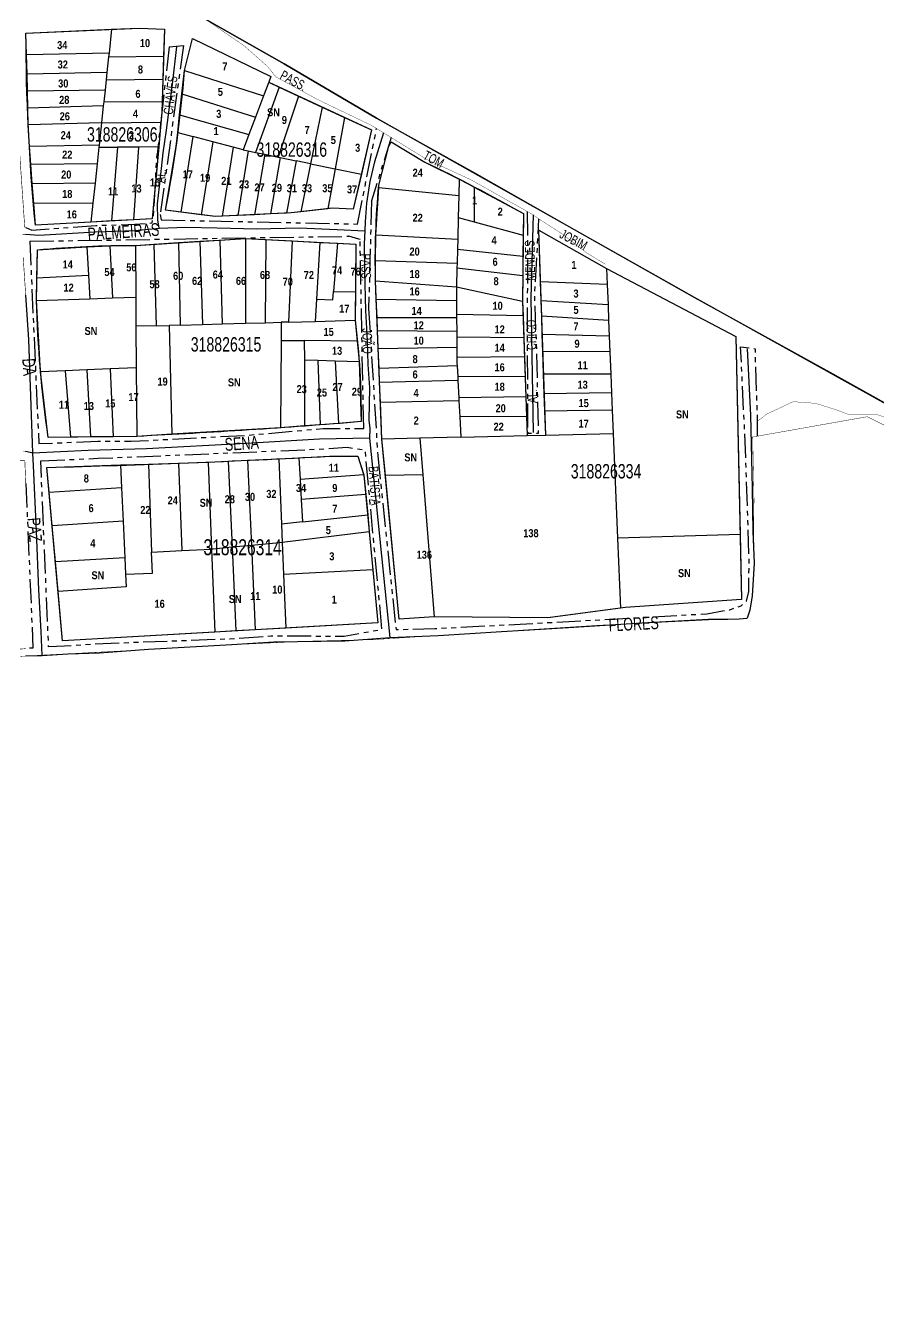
# Model space of a CAD drawing. Extents: x 203591 to 208218, y 4854879 to 4857795.
# Drawn here: x 205796.3 to 206062.6, y 4854879 to 4855277.3 of the extents above; entities that cross this region are included whole.
import ezdxf
from ezdxf.enums import TextEntityAlignment as Align

# ---------------------------------------------------------------- set-up
doc = ezdxf.new("R2010")
doc.units = 0
doc.header["$LTSCALE"] = 1.5
doc.header["$MEASUREMENT"] = 0
for name, pattern in [('PHANTOMX2', [5, 2.5, -0.5, 0.5, -0.5, 0.5, -0.5]), ('TRACO_15', [3, 2, -1]), ('TRACO_25', [8, 3, -1, 1, -1, 1, -1])]:
    doc.linetypes.add(name, pattern=pattern)
for name, color, linetype in [('CD-MALHA-LOTES', 40, 'CONTINUOUS'), ('CD_TXT_QUADRA', 7, 'CONTINUOUS'), ('LM-LIM-SETOR-FISCAL', 7, 'CONTINUOUS'), ('RU-QUADRAS', 210, 'CONTINUOUS'), ('SV-CAMINHO-TRILHA', 20, 'CONTINUOUS'), ('SV-EIXO-RUA-N-PAV', 6, 'CONTINUOUS'), ('SV-RUA-NAO-PAV-S-GUIA-C-GUIA', 7, 'PHANTOMX2'), ('SV-TXT-RUA-N-PAV-S-GUIA-C-GUIA', 7, 'CONTINUOUS'), ('Th_NmrPorta', 7, 'CONTINUOUS')]:
    doc.layers.add(name, color=color, linetype=linetype)
doc.styles.add('ARIAL', font='ARIAL.TTF')
doc.styles.get("Standard").update_dxf_attribs({"font": 'swisscbo.ttf'})
doc.linetypes.add('Limite', pattern='A,20,-3,[130,ltypeshp.shx,S=6.35,R=0,X=0,Y=0],-3,20', length=46)

msp = doc.modelspace()

# ---------------------------------------------------------------- linework, layer by layer
at = {"layer": 'CD-MALHA-LOTES', "linetype": 'Continuous'}
for p, q in [((205796.43, 4855274.93), (205823.17, 4855276.12)), ((205796.61, 4855268.11), (205796.43, 4855274.93)), ((205823.17, 4855276.12), (205822.37, 4855268.66)), ((205822.37, 4855268.66), (205796.61, 4855268.11)), ((205796.76, 4855262.11), (205796.61, 4855268.11)), ((205822.24, 4855267.5), (205821.71, 4855262.59)), ((205822.37, 4855268.66), (205822.24, 4855267.5)), ((205822.24, 4855267.5), (205839.37, 4855267.67)), ((205839.37, 4855267.67), (205839.15, 4855260.57)), ((205821.71, 4855262.59), (205796.76, 4855262.11)), ((205796.89, 4855256.79), (205796.76, 4855262.11)), ((205821.71, 4855262.59), (205821.47, 4855260.37)), ((205845.12, 4855255.99), (205845.91, 4855263.24)), ((205845.91, 4855263.24), (205870.58, 4855255.29)), ((205821.47, 4855260.37), (205821.12, 4855257.13)), ((205821.47, 4855260.37), (205839.15, 4855260.57)), ((205839.15, 4855260.57), (205838.94, 4855253.56)), ((205875.48, 4855258.05), (205868.12, 4855237.66)), ((205872.2, 4855259.57), (205870.58, 4855255.29)), ((205872.2, 4855259.57), (205875.48, 4855258.05)), ((205875.48, 4855258.05), (205881.47, 4855255.27)), ((205821.12, 4855257.13), (205796.89, 4855256.79)), ((205797.03, 4855251.48), (205796.89, 4855256.79)), ((205820.72, 4855253.4), (205820.58, 4855252.17)), ((205821.12, 4855257.13), (205820.72, 4855253.4)), ((205820.72, 4855253.4), (205838.94, 4855253.56)), ((205844.41, 4855249.43), (205845.12, 4855255.99)), ((205845.12, 4855255.99), (205868.06, 4855248.61)), ((205870.58, 4855255.29), (205868.06, 4855248.61)), ((205881.47, 4855255.27), (205875.15, 4855236.21)), ((205881.47, 4855255.27), (205888.89, 4855251.83)), ((205820.58, 4855252.17), (205797.03, 4855251.48)), ((205797.16, 4855246.25), (205797.03, 4855251.48)), ((205820.58, 4855252.17), (205820.02, 4855246.93)), ((205843.81, 4855243.84), (205844.41, 4855249.43)), ((205844.41, 4855249.43), (205866.02, 4855243.22)), ((205888.89, 4855251.83), (205885.29, 4855234.13)), ((205888.89, 4855251.83), (205895.87, 4855248.58)), ((205820.02, 4855246.93), (205797.16, 4855246.25)), ((205820.02, 4855246.93), (205819.26, 4855239.95)), ((205820.02, 4855246.93), (205838.56, 4855247.09)), ((205838.56, 4855247.09), (205837.87, 4855239.37)), ((205868.06, 4855248.61), (205866.02, 4855243.22)), ((205895.87, 4855248.58), (205892.96, 4855232.55)), ((205843.81, 4855243.84), (205848.55, 4855242.59)), ((205848.55, 4855242.59), (205844.76, 4855219)), ((205854.73, 4855240.96), (205848.55, 4855242.59)), ((205866.02, 4855243.22), (205864.22, 4855238.46)), ((205819.26, 4855239.95), (205797.57, 4855239.54)), ((205797.98, 4855233.88), (205797.57, 4855239.54)), ((205819.19, 4855239.25), (205818.63, 4855234.09)), ((205819.26, 4855239.95), (205819.19, 4855239.25)), ((205819.19, 4855239.25), (205824.97, 4855239.29)), ((205824.97, 4855239.29), (205823.17, 4855216.23)), ((205831.55, 4855239.33), (205824.97, 4855239.29)), ((205831.55, 4855239.33), (205830.04, 4855216.61)), ((205837.87, 4855239.37), (205831.55, 4855239.33)), ((205854.73, 4855240.96), (205851.16, 4855218.19)), ((205861.09, 4855239.28), (205854.73, 4855240.96)), ((205861.09, 4855239.28), (205857.69, 4855217.73)), ((205864.22, 4855238.46), (205861.09, 4855239.28)), ((205865.81, 4855238.13), (205862.53, 4855217.95)), ((205864.22, 4855238.46), (205865.81, 4855238.13)), ((205865.81, 4855238.13), (205868.12, 4855237.66)), ((205868.12, 4855237.66), (205871, 4855237.06)), ((205818.63, 4855234.09), (205797.98, 4855233.88)), ((205798.41, 4855227.87), (205797.98, 4855233.88)), ((205818.63, 4855234.09), (205817.98, 4855228.04)), ((205871, 4855237.06), (205867.74, 4855218.19)), ((205871, 4855237.06), (205875.15, 4855236.21)), ((205875.83, 4855236.07), (205872.8, 4855218.42)), ((205875.15, 4855236.21), (205875.83, 4855236.07)), ((205875.83, 4855236.07), (205880.77, 4855235.06)), ((205880.77, 4855235.06), (205877.76, 4855218.65)), ((205885.29, 4855234.13), (205880.77, 4855235.06)), ((205885.29, 4855234.13), (205882.22, 4855219.07)), ((205885.29, 4855234.13), (205892.96, 4855232.55)), ((205892.96, 4855232.55), (205890.69, 4855220.05)), ((205892.96, 4855232.55), (205901.14, 4855230.87)), ((205817.98, 4855228.04), (205798.41, 4855227.87)), ((205798.87, 4855221.66), (205798.41, 4855227.87)), ((205817.98, 4855228.04), (205817.3, 4855221.83)), ((205905.63, 4855211.91), (205906.55, 4855226.67)), ((205906.55, 4855226.67), (205931.58, 4855224.17)), ((205931.72, 4855229.25), (205931.58, 4855224.17)), ((205936.39, 4855226.84), (205936.37, 4855215.95)), ((205817.3, 4855221.83), (205798.87, 4855221.66)), ((205817.3, 4855221.83), (205816.66, 4855215.88)), ((205931.58, 4855224.17), (205931.4, 4855217.29)), ((205851.16, 4855218.19), (205844.76, 4855219)), ((205862.53, 4855217.95), (205857.69, 4855217.73)), ((205867.74, 4855218.19), (205862.53, 4855217.95)), ((205872.8, 4855218.42), (205867.74, 4855218.19)), ((205877.76, 4855218.65), (205872.8, 4855218.42)), ((205890.69, 4855220.05), (205882.22, 4855219.07)), ((205823.17, 4855216.23), (205816.66, 4855215.88)), ((205830.04, 4855216.61), (205823.17, 4855216.23)), ((205931.4, 4855217.29), (205931.22, 4855210.55)), ((205931.4, 4855217.29), (205936.37, 4855215.95)), ((205936.37, 4855215.95), (205951.65, 4855211.84)), ((205844.02, 4855209.46), (205850.68, 4855209.87)), ((205850.68, 4855209.87), (205856.94, 4855210.26)), ((205850.68, 4855209.87), (205851.53, 4855183.9)), ((205856.94, 4855210.26), (205864.93, 4855210.76)), ((205856.94, 4855210.26), (205857.67, 4855184.07)), ((205864.93, 4855210.76), (205871.28, 4855210.43)), ((205864.93, 4855210.76), (205864.96, 4855184.27)), ((205871.28, 4855210.43), (205871.15, 4855184.44)), ((205871.28, 4855210.43), (205879.52, 4855209.99)), ((205879.52, 4855209.99), (205878.34, 4855184.63)), ((205879.52, 4855209.99), (205888.2, 4855209.53)), ((205905.59, 4855203.88), (205905.63, 4855211.91)), ((205905.63, 4855211.91), (205931.22, 4855210.55)), ((205931.22, 4855210.55), (205931.13, 4855207.42)), ((205951.65, 4855211.84), (205951.59, 4855205.23)), ((205815.45, 4855208.11), (205822.65, 4855208.51)), ((205815.45, 4855208.11), (205815.97, 4855199.27)), ((205822.65, 4855208.51), (205830.59, 4855208.61)), ((205822.65, 4855208.51), (205823.46, 4855192.2)), ((205830.59, 4855208.61), (205836.38, 4855208.98)), ((205830.59, 4855208.61), (205830.71, 4855192.44)), ((205836.38, 4855208.98), (205844.02, 4855209.46)), ((205836.38, 4855208.98), (205837.06, 4855183.51)), ((205844.02, 4855209.46), (205844.53, 4855183.71)), ((205888.2, 4855209.53), (205887.15, 4855191.75)), ((205888.2, 4855209.53), (205893.65, 4855209.25)), ((205893.65, 4855209.25), (205892.4, 4855194.19)), ((205931.13, 4855207.42), (205931.01, 4855203)), ((205931.13, 4855207.42), (205951.59, 4855205.23)), ((205905.57, 4855197.54), (205905.59, 4855203.88)), ((205905.59, 4855203.88), (205931.01, 4855203)), ((205930.97, 4855201.62), (205930.81, 4855195.65)), ((205931.01, 4855203), (205930.97, 4855201.62)), ((205930.97, 4855201.62), (205951.54, 4855199.21)), ((205951.59, 4855205.23), (205951.54, 4855199.21)), ((205799.76, 4855191.39), (205799.87, 4855198.49)), ((205799.87, 4855198.49), (205815.97, 4855199.27)), ((205815.97, 4855199.27), (205816.4, 4855191.95)), ((205951.54, 4855199.21), (205951.47, 4855191.21)), ((205977.71, 4855201.43), (205977.91, 4855196.35)), ((205892.19, 4855191.61), (205892.4, 4855194.19)), ((205892.4, 4855194.19), (205899.28, 4855194.1)), ((205899.28, 4855194.1), (205899.22, 4855185.2)), ((205905.8, 4855191.68), (205905.57, 4855197.54)), ((205905.57, 4855197.54), (205930.81, 4855195.65)), ((205930.81, 4855195.65), (205951.47, 4855191.21)), ((205930.81, 4855195.65), (205930.84, 4855191.29)), ((205957.29, 4855191.31), (205957.1, 4855197.26)), ((205977.91, 4855196.35), (205957.1, 4855197.26)), ((205977.91, 4855196.35), (205978.15, 4855190.05)), ((205799.76, 4855191.39), (205816.4, 4855191.95)), ((205800.98, 4855169.13), (205799.76, 4855191.39)), ((205816.4, 4855191.95), (205823.46, 4855192.2)), ((205823.46, 4855192.2), (205830.71, 4855192.44)), ((205830.71, 4855192.44), (205830.77, 4855183.34)), ((205887.15, 4855191.75), (205886.74, 4855184.86)), ((205887.15, 4855191.75), (205892.19, 4855191.61)), ((205906.03, 4855185.99), (205905.8, 4855191.68)), ((205930.84, 4855191.29), (205905.8, 4855191.68)), ((205930.84, 4855191.29), (205930.88, 4855187.02)), ((205951.47, 4855191.21), (205951.63, 4855186.63)), ((205957.45, 4855186.49), (205957.29, 4855191.31)), ((205978.15, 4855190.05), (205957.29, 4855191.31)), ((205978.15, 4855190.05), (205978.34, 4855185.16)), ((205906.19, 4855181.87), (205906.03, 4855185.99)), ((205930.89, 4855185.92), (205906.03, 4855185.99)), ((205951.63, 4855186.63), (205930.88, 4855187.02)), ((205930.88, 4855187.02), (205930.89, 4855185.92)), ((205930.89, 4855185.92), (205930.93, 4855181.69)), ((205951.63, 4855186.63), (205951.87, 4855179.74)), ((205957.63, 4855180.75), (205957.45, 4855186.49)), ((205978.34, 4855185.16), (205957.45, 4855186.49)), ((205837.06, 4855183.51), (205830.77, 4855183.34)), ((205830.77, 4855183.34), (205830.86, 4855170.33)), ((205837.06, 4855183.51), (205841.14, 4855183.62)), ((205844.53, 4855183.71), (205841.14, 4855183.62)), ((205841.14, 4855183.62), (205841.98, 4855149.6)), ((205844.53, 4855183.71), (205851.53, 4855183.9)), ((205851.53, 4855183.9), (205857.67, 4855184.07)), ((205857.67, 4855184.07), (205864.96, 4855184.27)), ((205864.96, 4855184.27), (205871.15, 4855184.44)), ((205871.15, 4855184.44), (205876.09, 4855184.57)), ((205878.34, 4855184.63), (205876.09, 4855184.57)), ((205876.09, 4855184.57), (205876.11, 4855178.93)), ((205878.34, 4855184.63), (205886.74, 4855184.86)), ((205886.74, 4855184.86), (205899.22, 4855185.2)), ((205899.22, 4855185.2), (205899.85, 4855178.66)), ((205906.42, 4855176.32), (205906.19, 4855181.87)), ((205930.93, 4855181.69), (205906.19, 4855181.87)), ((205978.34, 4855185.16), (205978.54, 4855180.23)), ((205876.11, 4855178.93), (205875.86, 4855151.61)), ((205876.11, 4855178.93), (205883.31, 4855178.85)), ((205899.85, 4855178.66), (205883.31, 4855178.85)), ((205883.31, 4855178.85), (205883.34, 4855172.71)), ((205930.93, 4855181.69), (205930.93, 4855179.91)), ((205951.87, 4855179.74), (205930.93, 4855179.91)), ((205930.93, 4855179.91), (205930.96, 4855176.66)), ((205951.87, 4855179.74), (205952.08, 4855173.78)), ((205957.8, 4855175.5), (205957.63, 4855180.75)), ((205978.54, 4855180.23), (205957.63, 4855180.75)), ((205978.54, 4855180.23), (205978.73, 4855175.34)), ((205930.96, 4855176.66), (205906.42, 4855176.32)), ((205906.66, 4855170.09), (205906.42, 4855176.32)), ((205930.96, 4855176.66), (205930.98, 4855173.61)), ((205952.08, 4855173.78), (205930.98, 4855173.61)), ((205952.08, 4855173.78), (205952.3, 4855167.67)), ((205958.03, 4855168.33), (205957.8, 4855175.5)), ((205978.73, 4855175.34), (205957.8, 4855175.5)), ((205978.73, 4855175.34), (205979, 4855168.38)), ((205822.76, 4855170), (205815.39, 4855169.71)), ((205830.86, 4855170.33), (205822.76, 4855170)), ((205822.76, 4855170), (205823.6, 4855148.84)), ((205830.86, 4855170.33), (205831.01, 4855148.94)), ((205887.54, 4855172.6), (205883.34, 4855172.71)), ((205883.34, 4855172.71), (205883.42, 4855152.19)), ((205887.54, 4855172.6), (205888.25, 4855152.55)), ((205892.91, 4855172.46), (205887.54, 4855172.6)), ((205892.91, 4855172.46), (205894.04, 4855152.99)), ((205900.45, 4855172.26), (205892.91, 4855172.46)), ((205931.04, 4855170.98), (205906.66, 4855170.09)), ((205906.84, 4855165.8), (205906.66, 4855170.09)), ((205930.98, 4855173.61), (205930.99, 4855171.95)), ((205930.99, 4855171.95), (205931.04, 4855170.98)), ((205931.04, 4855170.98), (205931.23, 4855167.5)), ((205808.67, 4855169.44), (205800.98, 4855169.13)), ((205815.39, 4855169.71), (205808.67, 4855169.44)), ((205808.67, 4855169.44), (205810.35, 4855148.65)), ((205815.39, 4855169.71), (205816.57, 4855148.74)), ((205931.29, 4855166.34), (205906.84, 4855165.8)), ((205907.09, 4855159.52), (205906.84, 4855165.8)), ((205952.3, 4855167.67), (205931.23, 4855167.5)), ((205931.23, 4855167.5), (205931.29, 4855166.34)), ((205931.29, 4855166.34), (205931.56, 4855161)), ((205952.3, 4855167.67), (205952.53, 4855161.32)), ((205979, 4855168.38), (205958.03, 4855168.33)), ((205958.26, 4855162.27), (205958.03, 4855168.33)), ((205979, 4855168.38), (205979.23, 4855162.58)), ((205979.23, 4855162.58), (205958.26, 4855162.27)), ((205958.46, 4855156.83), (205958.26, 4855162.27)), ((205979.23, 4855162.58), (205979.44, 4855157.12)), ((205931.61, 4855160.03), (205907.09, 4855159.52)), ((205907.55, 4855148.06), (205907.09, 4855159.52)), ((205952.53, 4855161.32), (205931.56, 4855161)), ((205931.56, 4855161), (205931.61, 4855160.03)), ((205931.61, 4855160.03), (205931.87, 4855155.05)), ((205952.53, 4855161.32), (205952.74, 4855155.16)), ((205952.74, 4855155.16), (205931.87, 4855155.05)), ((205931.87, 4855155.05), (205932.2, 4855148.68)), ((205952.74, 4855155.16), (205952.95, 4855149.2)), ((205979.44, 4855157.12), (205958.46, 4855156.83)), ((205958.74, 4855149.34), (205958.46, 4855156.83)), ((205979.44, 4855157.12), (205979.72, 4855149.87)), ((205875.86, 4855151.61), (205841.98, 4855149.6)), ((205888.25, 4855152.55), (205883.42, 4855152.19)), ((205894.04, 4855152.99), (205888.25, 4855152.55)), ((205958.74, 4855149.34), (205979.72, 4855149.87)), ((205979.72, 4855149.87), (205981.14, 4855117.13)), ((205816.57, 4855148.74), (205810.35, 4855148.65)), ((205823.6, 4855148.84), (205816.57, 4855148.74)), ((205831.01, 4855148.94), (205823.6, 4855148.84)), ((205841.98, 4855149.6), (205831.01, 4855148.94)), ((205919.39, 4855148.35), (205907.55, 4855148.06)), ((205908.63, 4855136.68), (205907.55, 4855148.06)), ((205932.2, 4855148.68), (205919.39, 4855148.35)), ((205919.39, 4855148.35), (205920.31, 4855136.96)), ((205932.2, 4855148.68), (205952.95, 4855149.2)), ((205952.95, 4855149.2), (205958.74, 4855149.34)), ((205865.62, 4855141.5), (205875.34, 4855141.96)), ((205875.34, 4855141.96), (205881.6, 4855142.26)), ((205875.34, 4855141.96), (205876.2, 4855121.49)), ((205881.6, 4855142.26), (205882.01, 4855135.46)), ((205802.98, 4855139.23), (205825.91, 4855140)), ((205803.69, 4855131.4), (205802.98, 4855139.23)), ((205825.91, 4855140), (205834.63, 4855140.29)), ((205825.91, 4855140), (205826.25, 4855132.81)), ((205834.63, 4855140.29), (205844.01, 4855140.61)), ((205834.63, 4855140.29), (205835.65, 4855112.78)), ((205844.01, 4855140.61), (205845.04, 4855113.24)), ((205853.3, 4855140.92), (205859.59, 4855141.22)), ((205853.3, 4855140.92), (205854.37, 4855113.69)), ((205859.59, 4855141.22), (205865.62, 4855141.5)), ((205859.59, 4855141.22), (205860.77, 4855114.27)), ((205865.62, 4855141.5), (205866.83, 4855114.84)), ((205901.93, 4855136.92), (205882.01, 4855135.46)), ((205882.01, 4855135.46), (205882.38, 4855129.21)), ((205920.31, 4855136.96), (205908.63, 4855136.68)), ((205920.31, 4855136.96), (205923.9, 4855092.59)), ((205826.25, 4855132.81), (205803.69, 4855131.4)), ((205804.62, 4855121.02), (205803.69, 4855131.4)), ((205826.25, 4855132.81), (205826.74, 4855122.41)), ((205902.51, 4855130.81), (205882.38, 4855129.21)), ((205902.51, 4855130.81), (205903.11, 4855124.37)), ((205882.38, 4855129.21), (205882.8, 4855122.19)), ((205826.74, 4855122.41), (205804.62, 4855121.02)), ((205826.74, 4855122.41), (205827.29, 4855111)), ((205882.8, 4855122.19), (205876.2, 4855121.49)), ((205882.8, 4855122.19), (205903.11, 4855124.37)), ((205903.11, 4855124.37), (205903.6, 4855119.1)), ((205805.64, 4855109.76), (205804.62, 4855121.02)), ((205876.2, 4855121.49), (205876.44, 4855115.81)), ((205903.6, 4855119.1), (205876.44, 4855115.81)), ((205903.6, 4855119.1), (205904.69, 4855107.29)), ((206019.42, 4855118.24), (205981.14, 4855117.13)), ((205860.77, 4855114.27), (205854.86, 4855113.71)), ((205866.83, 4855114.84), (205860.77, 4855114.27)), ((205860.77, 4855114.27), (205861.92, 4855088.13)), ((205874.45, 4855115.57), (205866.83, 4855114.84)), ((205866.83, 4855114.84), (205868.03, 4855088.48)), ((205876.44, 4855115.81), (205874.45, 4855115.57)), ((205876.44, 4855115.81), (205876.86, 4855105.82)), ((205981.14, 4855117.13), (205982.09, 4855095.24)), ((205827.29, 4855111), (205805.64, 4855109.76)), ((205827.29, 4855111), (205827.53, 4855105.92)), ((205835.65, 4855112.78), (205845.04, 4855113.24)), ((205835.9, 4855106.21), (205835.65, 4855112.78)), ((205845.04, 4855113.24), (205854.37, 4855113.69)), ((205854.86, 4855113.71), (205854.37, 4855113.69)), ((205854.37, 4855113.69), (205855.4, 4855087.76)), ((205806.48, 4855100.44), (205805.64, 4855109.76)), ((205827.53, 4855105.92), (205835.9, 4855106.21)), ((205904.69, 4855107.29), (205876.86, 4855105.82)), ((205827.53, 4855105.92), (205827.72, 4855101.91)), ((205876.86, 4855105.82), (205877.56, 4855089.03)), ((205827.72, 4855101.91), (205806.48, 4855100.44)), ((205861.92, 4855088.13), (205855.4, 4855087.76)), ((205868.03, 4855088.48), (205861.92, 4855088.13)), ((205877.56, 4855089.03), (205868.03, 4855088.48))]:
    msp.add_line(p, q, dxfattribs=at)
at = {"layer": 'CD-MALHA-LOTES', "linetype": 'Continuous', "flags": 128}
for points in [[(205551.38, 4855440.72), (205573.06, 4855429.27), (205591.92, 4855419.3), (205605.44, 4855412.16), (205616.29, 4855406.97), (205751.41, 4855334.39), (205776, 4855321.24), (205796.53, 4855311.16), (205877, 4855265.36), (205905.87, 4855248.35), (205936.47, 4855231.27), (205965.17, 4855214.96), (206005.16, 4855192.27), (206047.38, 4855168.95), (206081.32, 4855150.03)], [(205823.17, 4855276.12), (205831.82, 4855276.5), (205839.63, 4855276.2), (205839.37, 4855267.67)], [(205845.91, 4855263.24), (205848.39, 4855273.27), (205872.87, 4855261.36), (205872.2, 4855259.57)], [(205838.94, 4855253.56), (205838.84, 4855250.15), (205838.56, 4855247.09)], [(205797.57, 4855239.54), (205797.21, 4855244.48), (205797.16, 4855246.25)], [(205895.87, 4855248.58), (205904.33, 4855244.66), (205901.14, 4855230.87)], [(205844.76, 4855219), (205839.95, 4855219.61), (205843.34, 4855239.51), (205843.81, 4855243.84)], [(205837.87, 4855239.37), (205835.85, 4855216.93), (205830.04, 4855216.61)], [(205906.55, 4855226.67), (205906.6, 4855227.39), (205909.72, 4855239.61), (205910.43, 4855240.94), (205920.96, 4855234.63), (205931.72, 4855229.25)], [(205901.14, 4855230.87), (205898.61, 4855219.93), (205892.01, 4855220.21), (205890.69, 4855220.05)], [(205931.72, 4855229.25), (205934.73, 4855227.75), (205936.39, 4855226.84)], [(205936.39, 4855226.84), (205951.71, 4855218.51), (205951.65, 4855211.84)], [(205816.66, 4855215.88), (205799.36, 4855214.92), (205798.87, 4855221.66)], [(205857.69, 4855217.73), (205855.58, 4855217.63), (205851.16, 4855218.19)], [(205882.22, 4855219.07), (205879.24, 4855218.72), (205877.76, 4855218.65)], [(205957.1, 4855197.26), (205956.58, 4855213.35), (205977.71, 4855201.43)], [(205799.87, 4855198.49), (205800.01, 4855207.26), (205815.45, 4855208.11)], [(205893.65, 4855209.25), (205899.37, 4855208.94), (205899.28, 4855194.1)], [(205977.71, 4855201.43), (206018.1, 4855180.18), (206019.42, 4855118.24)], [(205899.85, 4855178.66), (205900.45, 4855172.42), (205900.45, 4855172.26)], [(205900.45, 4855172.26), (205901.06, 4855153.53), (205894.04, 4855152.99)], [(205810.35, 4855148.65), (205803.38, 4855148.56), (205800.98, 4855169.13)], [(205883.42, 4855152.19), (205875.99, 4855151.62), (205875.86, 4855151.61)], [(205881.6, 4855142.26), (205891.15, 4855142.71), (205900.07, 4855142.71), (205901.93, 4855136.92)], [(205844.01, 4855140.61), (205853.3, 4855140.92)], [(205901.93, 4855136.92), (205901.96, 4855136.83), (205902.51, 4855130.81)], [(205923.9, 4855092.59), (205912.9, 4855091.86), (205908.63, 4855136.68)], [(206019.42, 4855118.24), (206019.86, 4855098), (205983.47, 4855095.42), (205982.09, 4855095.24)], [(205904.69, 4855107.29), (205906.23, 4855090.67), (205877.56, 4855089.03)], [(205855.4, 4855087.76), (205807.87, 4855085.03), (205806.48, 4855100.44)], [(205982.09, 4855095.24), (205959.35, 4855092.28), (205923.9, 4855092.59)]]:
    msp.add_lwpolyline(points, dxfattribs=at)
at = {"layer": 'LM-LIM-SETOR-FISCAL', "linetype": 'Limite', "ltscale": 0.1, "const_width": 0.13, "flags": 128}
msp.add_lwpolyline([(205796.415, 4856248.315), (205682.51, 4856182.65), (205659.3, 4856170.51), (205621.44, 4856158.01), (205507.35, 4856123.37), (205407.36, 4856092.31), (205394.74, 4856089.5), (205362.25, 4856082.61), (205354.69, 4856080.34), (205337.55, 4856076.77), (205289.87, 4856073.56), (205229.36, 4856070.3), (205219.27, 4856069.56), (205147.92, 4856065.7), (205113.32, 4856064.4), (205090.92, 4856063.16), (205009.9, 4856058.92), (204851.88, 4856050.7), (204687.08, 4856042.13), (204637.14, 4856038.78), (204603.03, 4856036.66), (204553.89, 4856035.32), (204520.66, 4856035.13), (204502.57, 4856037.61), (204484.57, 4856041.23), (204412.67, 4856060.75), (204330.68, 4856083.79), (204299.16, 4856093.11), (204270.41, 4856101.78), (204253.26, 4856107.22), (204244.69, 4856110.17), (204218.41, 4856111.79), (204202.69, 4856112.17), (204189.55, 4856111.98), (204142.89, 4856109.12), (204035.38, 4856102.27), (203993.42, 4856098.93), (203985.94, 4856098.57), (203969, 4856097.51), (203907.01, 4856092.75), (203828.45, 4856087.6), (203806.83, 4856085.89), (203745.43, 4856081.58), (203724.99, 4856080.15), (203677.22, 4856076.56), (203633.71, 4856071.22), (203591.04, 4856063.51), (203660.37, 4856023.03), (203705.27, 4855996.41), (203743.77, 4855973.31), (203818.31, 4855928.72), (203887.09, 4855887.86), (203952.66, 4855848.85), (204025, 4855805.96), (204088.2, 4855766.95), (204107.49, 4855755.62), (204177.8, 4855715.26), (204283.05, 4855651.55), (204316.3, 4855629.3), (204344.05, 4855608.74), (204359.413431, 4855596.133587), (204366.73, 4855590.13), (204395.58, 4855561.78), (204414.87, 4855540.12), (204436.53, 4855514.57), (204458.95, 4855485.04), (204486.36, 4855444.86), (204505.82, 4855416.26), (204534.16, 4855377.59), (204568.85, 4855328.27), (204604.98, 4855276.24), (204637.1, 4855229.79), (204661.77, 4855193.9), (204679.77, 4855167.91), (204703.32, 4855133.45), (204736.81, 4855084.64), (204752.67, 4855062.31), (204783.23, 4855019.37), (204803.12, 4854991.18), (204834.249649, 4854948.199642), (204845.64, 4854959.83), (204876.75, 4854964.71), (204914.35, 4854970.84), (204996.87, 4854983.31), (205090.66, 4854997.71), (205105.98, 4854999.94), (205187.94, 4855012.05), (205245.94, 4855021.11), (205272.68, 4855025.85), (205289.82, 4855028.52), (205353.63, 4855038.1), (205379.87, 4855044.32), (205380.17, 4855053.59), (205399.55, 4855054.95), (205426.54, 4855056.03), (205437.99, 4855056.62), (205499.63, 4855060.67), (205539.31, 4855063.19), (205567.09, 4855064.98), (205582.41, 4855066.09), (205635.91, 4855070), (205692.95, 4855073.42), (205739.37, 4855076.32), (205755.85, 4855076.88), (205779.09, 4855078.91), (205796.39, 4855080.33), (205832.27, 4855082.2), (205855.36, 4855083.58), (205884.96, 4855084.97), (205904.85, 4855085.43), (205945.85, 4855088.06), (205975.45, 4855089.94), (205990.04, 4855090.61), (206010.45, 4855091.62), (206021.42, 4855091.93), (206022.38, 4855094.63), (206023.19, 4855099.07), (206023.73, 4855105.32), (206023.73, 4855114.57), (206023.61, 4855122.77), (206023.73, 4855128.91), (206023.31, 4855148.74), (206059.09, 4855155.08), (206090.43, 4855139.24), (206138.56, 4855111.07), (206178.75, 4855088.19), (206206.79, 4855072.52), (206222.46, 4855062.86), (206230.38, 4855057.64), (206237.19, 4855052.51), (206245.02, 4855046.96), (206277.61, 4855028.92), (206315.11, 4855009.06), (206322.43, 4855004.94), (206334.61, 4854998.15), (206344.05, 4854991.94), (206370.01, 4854978.16), (206377.13, 4854974.52), (206383.62, 4854970.88), (206391.86, 4854965.97), (206400.96, 4854960.99), (206409.67, 4854956.24), (206418.06, 4854951.81), (206428.03, 4854946.58), (206436.74, 4854941.99), (206446.39, 4854936.45), (206454.94, 4854931.86), (206463.33, 4854927.27), (206473.94, 4854921.41), (206483.44, 4854916.66), (206493.49, 4854911.28), (206502.2, 4854906.53), (206509.16, 4854902.73), (206517.55, 4854899.17), (206528.48, 4854896), (206549.69, 4854889.67), (206564.41, 4854883.97), (206567.2, 4854879.08), (206570.83, 4854883.26), (206576.05, 4854891.17), (206582.86, 4854902.57), (206588.24, 4854910.17), (206594.1, 4854919.67), (206601.38, 4854929.09), (206611.99, 4854937.95), (206625.76, 4854949.98), (206640.32, 4854965.18), (206646.34, 4854973.73), (206650.93, 4854980.7), (206656.31, 4854989.4), (206659.8, 4854993.84), (206666.37, 4855000.56), (206674.91, 4855008.32), (206682.51, 4855016.24), (206687.1, 4855021.3), (206689.8, 4855026.21), (206695.97, 4855035.87), (206702.46, 4855046.95), (206709.74, 4855060.01), (206715.44, 4855068.88), (206721.77, 4855075.21), (206727.79, 4855082.65), (206732.22, 4855088.66), (206736.5, 4855097.05), (206739.58, 4855106.79), (206740.85, 4855116.29), (206741.17, 4855125.63), (206741.64, 4855134.02), (206741.17, 4855142.09), (206742.12, 4855150.72), (206742.75, 4855160.06), (206742.43, 4855173.36), (206743.07, 4855183.81), (206745.76, 4855192.36), (206748.45, 4855197.74), (206758.11, 4855205.5), (206768.24, 4855208.82), (206775.2, 4855210.56), (206778.84, 4855212.3), (206783.44, 4855216.26), (206786.6, 4855221.64), (206789.29, 4855225.29), (206792.14, 4855229.4), (206795.63, 4855232.73), (206801.01, 4855234.47), (206808.45, 4855236.21), (206816.52, 4855237.63), (206822.22, 4855240.17), (206827.6, 4855242.54), (206831.4, 4855244.28), (206836.63, 4855244.44), (206839.95, 4855243.97), (206842.19, 4855243.65), (206845.62, 4855240.46), (206849.62, 4855235.99), (206854.58, 4855232.12), (206859.64, 4855229.78), (206864.76, 4855227.39), (206870.2, 4855225.04), (206874.73, 4855222.3), (206878.92, 4855219.29), (206882.98, 4855215.83), (206887.98, 4855212.7), (206893.95, 4855209.85), (206900.29, 4855207.85), (206907.15, 4855206.19), (206913.73, 4855205.04), (206920.81, 4855203.6), (206927.56, 4855201.94), (206933.6, 4855200.48), (206939.89, 4855199.17), (206945.67, 4855197.5), (206951.88, 4855196.77), (206955.646692, 4855197.169441), (206957.306662, 4855197.34315), (206961.862616, 4855199.664984), (206966.527907, 4855198.429918), (206972.051755, 4855197.762708), (206977.408644, 4855196.392723), (206983.226231, 4855195.866614), (206988.517313, 4855195.575902), (206994.381656, 4855194.986132), (206999.439545, 4855194.39722), (207005.614593, 4855193.621657), (207012.363297, 4855193.601324), (207017.572169, 4855195.36525), (207023.03395, 4855199.405412), (207027.732957, 4855202.047994), (207032.274552, 4855204.906141), (207036.833943, 4855207.976499), (207041.709791, 4855210.664404), (207047.645836, 4855212.460922), (207053.627362, 4855214.050921), (207060.025663, 4855216.416757), (207065.622577, 4855219.182648), (207071.297192, 4855222.28006), (207076.000549, 4855226.442043), (207079.81713, 4855231.025691), (207081.103271, 4855236.760794), (207082.59759, 4855241.307754), (207088.023389, 4855243.939561), (207090.578395, 4855249.590665), (207089.808985, 4855256.17649), (207088.296416, 4855261.394437), (207091.682817, 4855264.782116), (207096.437455, 4855266.14688), (207101.10609, 4855269.633922), (207105.023599, 4855274.180832), (207109.741577, 4855275.556417), (207115.560457, 4855275.105675), (207120.834136, 4855274.222138), (207125.843848, 4855273.366924), (207131.736831, 4855271.630579), (207137.125757, 4855270.101991), (207140.28442, 4855270.079902), (207149.515925, 4855272.920652), (207159.750695, 4855279.150512), (207168.205506, 4855287.160332), (207178.440276, 4855293.835183), (207190.455007, 4855299.175063), (207198.909818, 4855306.294903), (207210.479558, 4855312.524764), (207226.054209, 4855320.312089), (207238.95892, 4855331.88183), (207248.7487, 4855350.571411), (207250.973651, 4855379.940753), (207256.758521, 4855404.860194), (207263.433371, 4855423.994765), (207271.888182, 4855446.689256), (207282.567942, 4855472.943668), (207294.805168, 4855494.970674), (207326.84445, 4855524.340016), (207365.558582, 4855558.159258), (207387.072345, 4855586.866424), (207407.157013, 4855615.155159), (207422.962295, 4855638.924947), (207434.532036, 4855666.069339), (207438.091956, 4855689.65381), (207436.311996, 4855734.152813), (207437.646966, 4855776.64936), (207435.867006, 4855804.683732), (207437.201976, 4855838.502973), (207442.986846, 4855862.087445), (207450.106687, 4855888.786846), (207460.341457, 4855908.811397), (207484.893222, 4855935.842551), (207514.888754, 4855951.474025), (207555.868566, 4855955.698748), (207618.394465, 4855944.291996), (207657.684388, 4855935.842551), (207679.230475, 4855930.772883), (207701.081061, 4855927.500978), (207727.335472, 4855933.285849), (207757.594794, 4855943.075629), (207797.198906, 4855948.41551), (207840.362939, 4855943.520619), (207880.857031, 4855931.060899), (207908.46854, 4855922.081144), (207928.081857, 4855916.750273), (207978.978222, 4855907.32502), (207988.919986, 4855905.773418), (208022.363859, 4855902.136547), (208058.853041, 4855901.246567), (208090.002343, 4855903.026527), (208114.955167, 4855908.683361), (208130.682304, 4855913.813432), (208161.847626, 4855928.407512), (208188.891822, 4855948.61949), (208218.286591, 4855981.057933), (208187.445907, 4855991.449903), (208165.321069, 4856010.222493), (208159.224361, 4856022.94), (208156.58974, 4856039.12589), (208148.685879, 4856065.472094), (208141.72335, 4856085.385589), (208131.121743, 4856100.600365), (208114.978287, 4856123.563692), (208106.091421, 4856139.449948), (208093.205298, 4856162.116022), (208084.73682, 4856199.326829), (208076.797221, 4856229.27502), (208073.616124, 4856257.1496), (208067.838157, 4856284.431712), (208065.021572, 4856320.096316), (208063.518292, 4856367.226456), (208062.416051, 4856397.165935), (208051.054374, 4856419.94066), (208041.168955, 4856425.250761), (208034.147983, 4856457.455812), (208021.67975, 4856492.348298), (208031.159526, 4856541.689942), (208020.976111, 4856586.808408), (208019.467809, 4856600.268866), (208028.327718, 4856624.553543), (208027.926294, 4856671.90573), (208026.162133, 4856750.628679), (208030.440265, 4856795.701991), (208034.406877, 4856848.418794), (208036.125381, 4856871.257936), (208022.299519, 4856927.922659), (208010.560024, 4856953.886397), (208008.303255, 4856989.771934), (207999.795743, 4857038.357717), (207992.204293, 4857055.360826), (207973.187812, 4857100.767903), (207964.482023, 4857136.653753), (207955.32649, 4857174.790688), (207947.06, 4857205.66), (207936.24, 4857242.09), (207927.67, 4857273.58), (207918.98, 4857320.37), (207891.61, 4857379.79), (207864.78, 4857442.58), (207832.53, 4857508.13), (207814.62, 4857556.12), (207809.96, 4857575.68), (207785.03, 4857617.04), (207772.89, 4857638.07), (207748.63, 4857685.56), (207726.14, 4857726.05), (207670.54, 4857791.94), (207637.716929, 4857752.579866), (207327.499503, 4857249.046871), (207320.676618, 4857251.493261), (207314.080136, 4857253.877844), (207301.63279, 4857226.347664), (207278.712679, 4857178.433894), (207276.5774, 4857174.787641), (207262.892453, 4857152.57806), (207252.462304, 4857134.399802), (207240.885989, 4857115.917861), (207229.906692, 4857098.269253), (207214.91377, 4857077.033986), (207202.397592, 4857060.643753), (207187.795384, 4857042.763498), (207183.851205, 4857038.068132), (207172.84771, 4857025.964287), (207149.87276, 4857002.228535), (207122.979462, 4856978.24558), (207115.279823, 4856971.792429), (207096.554824, 4856956.721089), (207093.179038, 4856954.256239), (207063.969674, 4856931.265115), (207039.009706, 4856911.05036), (207002.55255, 4856880.952023), (206995.622513, 4856875.427191), (206955.697742, 4856843.197587), (206925.76, 4856819.17), (206889.95, 4856790.29), (206863.87, 4856769.12), (206847.05, 4856755.62), (206812.934473, 4856729.478313), (206791.2, 4856713), (206771.48, 4856697.98), (206751.62, 4856684.07), (206724.81, 4856665.42), (206695.34, 4856644.45), (206670.42, 4856628.03), (206663.08, 4856623.07), (206633.21, 4856602.21), (206600.85, 4856580.16), (206591.4, 4856573.83), (206573.31, 4856561.53), (206563.13, 4856555.38), (206553.22, 4856549.54), (206544.9, 4856545.03), (206536.19, 4856541.04), (206524.84, 4856536.19), (206513.22, 4856531.58), (206498.3, 4856526.31), (206481.81, 4856521.39), (206460.98, 4856515.61), (206436.55, 4856509.25), (206404.85, 4856501.32), (206376.503498, 4856494.172169), (206338.854515, 4856484.264542), (206332.61, 4856481.61), (206321.41, 4856478.45), (206309.98, 4856474.91), (206297.27, 4856470.73), (206283.09, 4856465.93), (206265.98, 4856460.4), (206237.37, 4856450.17), (206227.79, 4856446.64), (206207.64, 4856438.98), (206187.88, 4856431.02), (206170.1, 4856423.58), (206145.59, 4856412.49), (206123.09, 4856402.3), (206095.56, 4856389.84), (206084.72388, 4856385.188271), (206064.4, 4856375.95), (206043.92, 4856366.69), (206002.95, 4856348.23), (205973.98, 4856334.81), (205918.83, 4856309.59), (205889.94, 4856296.39), (205871.28, 4856287.81), (205863.09, 4856283.51), (205834.67, 4856269.04), (205796.415, 4856248.315)], dxfattribs=at)
at = {"layer": 'RU-QUADRAS', "color": 6, "linetype": 'Continuous'}
msp.add_lwpolyline([(206104.68, 4855136.89), (206005.16, 4855192.27), (205905.87, 4855248.35), (205877, 4855265.36), (205796.53, 4855311.16), (205776, 4855321.24), (205616.29, 4855406.97, -0.0088435536), (205551.38, 4855440.72)], format="xyb", dxfattribs=at)
for points in [[(205796.43, 4855274.93), (205831.82, 4855276.5), (205839.63, 4855276.2), (205838.84, 4855250.15), (205835.85, 4855216.93), (205799.36, 4855214.92, -0.0235020302)], [(205839.95, 4855219.61, 0.0304347748), (205845.91, 4855263.24), (205848.39, 4855273.27), (205872.87, 4855261.36), (205872.2, 4855259.57), (205904.33, 4855244.66), (205898.61, 4855219.93), (205892.01, 4855220.21), (205879.24, 4855218.72), (205855.58, 4855217.63)], [(205905.57, 4855197.54, -0.0292104725), (205906.6, 4855227.39), (205909.72, 4855239.61), (205910.43, 4855240.94), (205920.96, 4855234.63, -0.01750119), (205951.71, 4855218.51), (205951.47, 4855191.21), (205952.95, 4855149.2), (205958.74, 4855149.34), (205956.58, 4855213.35), (205977.71, 4855201.43), (206018.1, 4855180.18), (206019.86, 4855098), (205983.47, 4855095.42), (205959.35, 4855092.28), (205923.9, 4855092.59), (205912.9, 4855091.86), (205907.55, 4855148.06)], [(205799.76, 4855191.39), (205800.01, 4855207.26, -0.0212843241), (205830.59, 4855208.61), (205864.93, 4855210.76), (205899.37, 4855208.94), (205899.22, 4855185.2, -0.0311164331), (205901.06, 4855153.53, -0.0082911725), (205831.01, 4855148.94), (205803.38, 4855148.56, -0.030708432)], [(205802.98, 4855139.23, 0.0067944433), (205891.15, 4855142.71), (205900.07, 4855142.71), (205901.96, 4855136.83), (205906.23, 4855090.67), (205807.87, 4855085.03)]]:
    msp.add_lwpolyline(points, format="xyb", close=True, dxfattribs=at)
at = {"layer": 'SV-CAMINHO-TRILHA', "linetype": 'TRACO_15', "ltscale": 0.75, "const_width": 0.1, "flags": 128}
for points in [[(205796.38, 4855309.960236), (205832.853796, 4855290.115437), (205851.801285, 4855279.674614), (205864.439565, 4855271.034373), (205871.844662, 4855264.509718), (205874.423238, 4855261.269558), (205887.669651, 4855254.070886), (205904.233925, 4855246.120184), (205908.013698, 4855243.793764), (205921.456833, 4855235.519623), (205935.357314, 4855229.088605), (205952.947902, 4855219.195625), (205954.759746, 4855218.146985), (205956.594703, 4855216.83954), (205963.858375, 4855212.154483), (205971.492005, 4855206.251483), (205977.341166, 4855202.708714)], [(206024.728755, 4855153.637196), (206027.771471, 4855155.950667), (206035.987764, 4855159.771221), (206042.904212, 4855159.262545), (206049.312145, 4855157.26155), (206053.524326, 4855155.678619), (206062.292335, 4855155.677817), (206069.298567, 4855153.4721), (206083.515727, 4855145.691317), (206094.914155, 4855138.583421), (206100.375127, 4855136.964772), (206107.696102, 4855133.085021), (206123.62339, 4855123.044428), (206125.389585, 4855121.806883), (206129.137397, 4855117.758395), (206138.017286, 4855111.395632), (206159.973802, 4855098.683795), (206225.054457, 4855062.301243), (206227.918677, 4855060.879611), (206230.829874, 4855058.958671), (206237.436393, 4855052.56563), (206245.021854, 4855046.962387), (206277.613033, 4855028.920343), (206315.11446, 4855009.06484), (206320.147217, 4855006.851203), (206322.433944, 4855004.93565), (206324.69301, 4855002.571325), (206328.230019, 4855000.869493), (206331.367515, 4854999.196052), (206334.608652, 4854998.145344), (206340.930325, 4854994.249268), (206365.795019, 4854982.039225)]]:
    msp.add_lwpolyline(points, dxfattribs=at)
at = {"layer": 'SV-EIXO-RUA-N-PAV', "flags": 128}
for points in [[(205838.009718, 4855213.959085), (205837.586672, 4855216.55024), (205837.533791, 4855221.573908), (205838.432764, 4855229.743979), (205839.278855, 4855237.517444), (205840.351935, 4855244.615559), (205842.150014, 4855258.925276), (205843.498574, 4855270.612794)], [(205908.013698, 4855243.793764), (205905.276989, 4855234.718855), (205903.831219, 4855228.51055), (205902.72563, 4855221.791973), (205902.300404, 4855216.008894), (205902.176312, 4855213.151595), (205902.011083, 4855209.103486), (205902.160923, 4855200.562607), (205902.460603, 4855188.275729), (205902.910123, 4855178.835811), (205903.209803, 4855171.418733), (205903.659323, 4855164.076574), (205903.509483, 4855154.037296), (205903.765001, 4855151.413804), (205903.636706, 4855148.334719), (205910.051467, 4855086.111539)], [(205954.759746, 4855218.146985), (205954.060069, 4855192.258949), (205954.759746, 4855150.161737)], [(205796.37, 4855212.076194), (205800.494502, 4855211.800605), (205818.025779, 4855212.849485), (205830.462496, 4855213.299005), (205838.009718, 4855213.959085), (205846.25911, 4855214.276369), (205856.147804, 4855214.117727), (205868.521849, 4855213.748525), (205881.707767, 4855214.048205), (205893.545124, 4855213.598685), (205902.176312, 4855213.151595)], [(205801.464088, 4855080.478813), (205801.168782, 4855087.957869), (205800.419582, 4855100.993946), (205799.670382, 4855119.274423), (205798.771343, 4855139.727579), (205798.602544, 4855143.694343), (205798.471663, 4855146.770057), (205797.272943, 4855179.210411), (205796.35, 4855193.02)], [(206021.577542, 4855176.30104), (206022.585834, 4855155.53022), (206023.19081, 4855132.742816), (206023.392468, 4855119.231701), (206023.795785, 4855109.350437), (206023.19081, 4855099.065857), (206022.384176, 4855094.629371), (206021.615441, 4855092.103527)], [(205903.636706, 4855148.334719), (205888.075966, 4855148.043697), (205865.15045, 4855146.695137), (205834.056128, 4855145.082798), (205815.816809, 4855144.527286), (205798.602544, 4855143.694343), (205796.37189, 4855144.241174)], [(205796.37, 4855080.32634), (205801.464088, 4855080.478813), (205809.484026, 4855080.944486), (205819.36666, 4855081.358419), (205834.71482, 4855082.500908), (205860.685289, 4855083.874376), (205873.81431, 4855084.765641), (205896.027379, 4855085.039876), (205904.406477, 4855085.726654), (205910.051467, 4855086.111539), (205925.164892, 4855086.753848), (205944.841284, 4855087.987907), (205965.854573, 4855089.221967), (205988.718951, 4855090.730261), (206009.389446, 4855091.827203), (206015.559743, 4855091.827203), (206019.056244, 4855091.895762), (206021.615441, 4855092.103527)]]:
    msp.add_lwpolyline(points, dxfattribs=at)
at = {"layer": 'SV-EIXO-RUA-N-PAV', "const_width": 0.18, "flags": 128}
for points in [[(205795.417158, 4855212.045852), (205796.373824, 4855212.06)], [(205796.35, 4855193.02), (205795.544673, 4855204.992947)], [(205795.646753, 4855144.187126), (205796.37, 4855144.24)]]:
    msp.add_lwpolyline(points, dxfattribs=at)
at = {"layer": 'SV-RUA-NAO-PAV-S-GUIA-C-GUIA', "ltscale": 2}
for p, q in [((205841.130462, 4855270.586878), (205837.350169, 4855236.977863)), ((205845.57967, 4855271.047398), (205838.346891, 4855218.277736)), ((205797.597663, 4855209.879199), (205897.25727, 4855211.456821)), ((205901.86943, 4855151.374233), (205900.748344, 4855210.428902))]:
    msp.add_line(p, q, dxfattribs=at)
at = {"layer": 'SV-RUA-NAO-PAV-S-GUIA-C-GUIA', "linetype": 'PHANTOMX2', "ltscale": 2}
for p, q in [((205899.952948, 4855215.275108), (205905.875259, 4855245.109956)), ((205910.430605, 4855242.306178), (205904.317787, 4855222.521418)), ((205904.317787, 4855222.521418), (205903.41754, 4855188.903219)), ((205838.659568, 4855216.577155), (205899.952948, 4855215.275108)), ((205903.41754, 4855188.903219), (205906.255951, 4855143.00778))]:
    msp.add_line(p, q, dxfattribs=at)
at = {"layer": 'SV-RUA-NAO-PAV-S-GUIA-C-GUIA', "linetype": 'TRACO_25', "const_width": 0.18, "flags": 128}
for points in [[(205579.23, 4855211.47), (205580.6, 4855195.34), (205615.9, 4855197.81), (205634.89, 4855199.22), (205634.35, 4855243.18), (205633.99, 4855264.82), (205637.83, 4855265.12), (205638.05, 4855199.08), (205683.22, 4855203.75), (205681.89, 4855229.89), (205680.19, 4855267.57), (205684.47, 4855267.91), (205686.77, 4855225.51), (205687.85, 4855204.54), (205733.67, 4855208.37), (205731.05, 4855270.95), (205736.24, 4855271.31), (205738.29, 4855209.31), (205790.97, 4855213.57), (205786.96, 4855274.37), (205791.87, 4855274.99), (205796.04, 4855214.35), (205796.373887, 4855214.241978)], [(205796.37, 4855134.25), (205796.06, 4855141.5), (205745.1, 4855138.52), (205692.49, 4855134.55), (205694.14, 4855108.79), (205696.92, 4855076.12), (205733.44, 4855078.07), (205764.98, 4855080.12), (205796.37, 4855082.62)]]:
    msp.add_lwpolyline(points, dxfattribs=at)
at = {"layer": 'SV-RUA-NAO-PAV-S-GUIA-C-GUIA', "ltscale": 2, "flags": 128}
for points in [[(205841.130462, 4855270.586878), (205845.57967, 4855271.047398)], [(205796.38, 4855214.24), (205798.297336, 4855213.33325), (205818.215281, 4855214.807803), (205830.457877, 4855215.201093), (205835.806024, 4855215.603968), (205836.218052, 4855217.670855), (205837.350169, 4855236.977863)], [(205838.346891, 4855218.277736), (205838.659568, 4855216.577155)], [(205952.947902, 4855219.195625), (205953.000334, 4855200.99792), (205952.892762, 4855182.988503), (205953.070029, 4855149.934746), (205956.442169, 4855149.905656), (205955.941116, 4855174.755275), (205955.249217, 4855192.746645), (205956.594703, 4855216.83954)], [(205797.597663, 4855209.879199), (205800.448041, 4855146.693032), (205818.912534, 4855147.385528), (205829.295823, 4855147.417229), (205865.6813, 4855149.301266), (205889.204578, 4855151.383706), (205900.656399, 4855151.37514)], [(205900.326459, 4855210.553123), (205897.25727, 4855211.456821)], [(205900.748344, 4855210.428902), (205900.326459, 4855210.553123)], [(205906.255951, 4855143.00778), (205911.975895, 4855088.549149), (205924.10322, 4855088.894574), (205950.765294, 4855090.286003), (205979.12697, 4855091.837385), (206008.963289, 4855093.525717), (206016.140104, 4855094.785895), (206019.694396, 4855095.977543), (206021.401894, 4855097.459518), (206022.069073, 4855100.422226), (206022.205692, 4855110.74831), (206021.085488, 4855144.857894), (206019.553553, 4855176.950479), (206024.046163, 4855176.313042), (206024.119856, 4855171.922072), (206024.72063, 4855155.403248), (206024.750101, 4855148.997849)], [(205900.656399, 4855151.37514), (205901.86943, 4855151.374233)], [(205796.37, 4855134.246245), (205798.047292, 4855095.797541), (205798.571008, 4855082.808097), (205796.37, 4855082.62)]]:
    msp.add_lwpolyline(points, dxfattribs=at)
msp.add_lwpolyline([(205801.023785, 4855141.302873), (205819.00647, 4855142.076369), (205889.641182, 4855145.018945), (205896.713612, 4855145.531671), (205902.225459, 4855144.742453), (205907.485563, 4855088.549149), (205895.810967, 4855086.419624), (205872.854845, 4855086.517876), (205860.034608, 4855085.605722), (205832.850213, 4855084.592975), (205818.035754, 4855084.037024), (205808.4095, 4855083.359948), (205803.493339, 4855083.212758)], close=True, dxfattribs=at)

# ---------------------------------------------------------------- texts
at = {"layer": 'CD_TXT_QUADRA', "linetype": 'Continuous', "style": 'ARIAL', "width": 0.7}
for s, height, p in [('318826306', 4.5, (205815.48, 4855241.02)), ('318826316', 4.5, (205868.42, 4855236.28)), ('318826315', 4.5, (205847.88, 4855175.43)), ('318826334', 4.5, (205966.53, 4855135.78)), ('318826314', 5, (205851.83, 4855111.81))]:
    msp.add_text(s, height=height, dxfattribs=at).set_placement(p)
at = {"layer": 'SV-TXT-RUA-N-PAV-S-GUIA-C-GUIA', "style": 'ARIAL', "width": 0.7}
for s, height, rotation, p in [('AL.                     CHAVES', 3, 83, (205839.672972, 4855227.976041)), ('PASS.', 3, 332, (205875.438549, 4855260.768661)), ('TOM', 3, 332, (205920.122998, 4855235.723748)), ('PALMEIRAS', 4, 4, (205815.825316, 4855210.070673)), ('AL.               CHICO               MENDES', 3, 91, (205956.068754, 4855159.327755)), ('JOBIM', 3, 332, (205962.735386, 4855211.129283)), ('PASS.                  JOÃO', 3, 271, (205901.038874, 4855205.998634)), ('DA', 4, 274, (205795.24418, 4855173.165147)), ('SENA', 4, 4, (205858.619006, 4855144.373947)), ('BATISTA', 3, 274, (205903.375917, 4855139.499143)), ('PAZ', 4, 275, (205796.858617, 4855123.369366)), ('FLORES', 4, 3, (205978.450809, 4855087.960105))]:
    msp.add_text(s, height=height, rotation=rotation, dxfattribs=at).set_placement(p)
at = {"layer": 'Th_NmrPorta', "color": 1}
for s, p in [('34', (205806.167579, 4855271.177271)), ('10', (205831.997579, 4855271.807271)), ('32', (205806.327579, 4855265.117271)), ('7', (205857.747579, 4855264.517271)), ('8', (205831.367579, 4855263.557271)), ('30', (205806.477579, 4855259.197271)), ('5', (205856.307579, 4855256.567271)), ('28', (205806.787579, 4855254.067271)), ('6', (205830.597579, 4855255.937271)), ('26', (205806.947579, 4855248.937271)), ('4', (205829.817579, 4855249.717271)), ('3', (205855.817579, 4855249.707271)), ('SN', (205871.717579, 4855250.187271)), ('1', (205854.977579, 4855244.287271)), ('9', (205876.297579, 4855247.777271)), ('7', (205883.397579, 4855244.647271)), ('24', (205807.257579, 4855243.027271)), ('2', (205828.567579, 4855243.027271)), ('5', (205891.587579, 4855241.517271)), ('22', (205807.727579, 4855236.957271)), ('3', (205899.177579, 4855239.107271)), ('20', (205807.417579, 4855230.737271)), ('17', (205845.347579, 4855230.797271)), ('19', (205850.767579, 4855229.707271)), ('21', (205857.387579, 4855228.747271)), ('24', (205917.127579, 4855231.307271)), ('18', (205807.727579, 4855224.667271)), ('11', (205822.037579, 4855225.447271)), ('13', (205829.347579, 4855226.377271)), ('15', (205835.107579, 4855228.247271)), ('23', (205862.927579, 4855227.667271)), ('27', (205867.747579, 4855226.697271)), ('29', (205873.167579, 4855226.577271)), ('31', (205877.857579, 4855226.457271)), ('33', (205882.557579, 4855226.457271)), ('35', (205888.937579, 4855226.457271)), ('37', (205896.647579, 4855226.097271)), ('1', (205935.687579, 4855222.667271)), ('16', (205809.127579, 4855218.287271)), ('22', (205917.127579, 4855217.227271)), ('2', (205943.687579, 4855219.147271)), ('4', (205941.767579, 4855210.187271)), ('20', (205916.167579, 4855206.667271)), ('14', (205807.877579, 4855202.647271)), ('56', (205827.747579, 4855201.727271)), ('74', (205891.967579, 4855200.807271)), ('76', (205897.757579, 4855200.407271)), ('6', (205942.087579, 4855203.467271)), ('1', (205966.717579, 4855202.507271)), ('54', (205820.897579, 4855200.277271)), ('58', (205834.987579, 4855196.467271)), ('60', (205842.357579, 4855199.097271)), ('62', (205848.277579, 4855197.517271)), ('64', (205854.727579, 4855199.487271)), ('66', (205861.967579, 4855197.517271)), ('68', (205869.467579, 4855199.357271)), ('70', (205876.577579, 4855197.257271)), ('72', (205883.157579, 4855199.357271)), ('18', (205916.167579, 4855199.627271)), ('8', (205942.407579, 4855197.397271)), ('12', (205808.137579, 4855195.407271)), ('16', (205916.167579, 4855194.197271)), ('3', (205967.357579, 4855193.557271)), ('17', (205894.207579, 4855188.827271)), ('10', (205942.087579, 4855189.717271)), ('5', (205967.357579, 4855188.437271)), ('14', (205916.807579, 4855188.117271)), ('SN', (205814.717579, 4855181.857271)), ('15', (205889.337579, 4855181.587271)), ('12', (205917.447579, 4855183.637271)), ('12', (205942.727579, 4855182.357271)), ('7', (205967.357579, 4855183.317271)), ('10', (205917.447579, 4855178.837271)), ('14', (205942.727579, 4855176.597271)), ('9', (205967.677579, 4855177.877271)), ('13', (205891.967579, 4855175.667271)), ('8', (205917.127579, 4855173.077271)), ('16', (205942.727579, 4855170.517271)), ('11', (205968.637579, 4855171.157271)), ('19', (205837.487579, 4855166.057271)), ('SN', (205859.467579, 4855165.797271)), ('6', (205917.127579, 4855168.277271)), ('13', (205968.637579, 4855165.077271)), ('17', (205828.407579, 4855161.187271)), ('23', (205880.917579, 4855163.687271)), ('25', (205887.237579, 4855162.637271)), ('27', (205892.107579, 4855164.347271)), ('29', (205898.157579, 4855162.897271)), ('4', (205917.447579, 4855162.517271)), ('18', (205942.727579, 4855164.437271)), ('11', (205806.687579, 4855158.817271)), ('13', (205814.457579, 4855158.427271)), ('15', (205821.167579, 4855159.217271)), ('20', (205943.047579, 4855157.717271)), ('15', (205968.957579, 4855159.317271)), ('2', (205917.447579, 4855153.877271)), ('17', (205968.957579, 4855152.917271)), ('SN', (205999.357579, 4855155.797271)), ('22', (205942.407579, 4855151.957271)), ('SN', (205914.567579, 4855142.367271)), ('11', (205890.947579, 4855139.127271)), ('8', (205814.467579, 4855135.787271)), ('34', (205880.737579, 4855132.817271)), ('9', (205892.057579, 4855132.817271)), ('24', (205840.647579, 4855128.917271)), ('28', (205858.457579, 4855129.287271)), ('30', (205864.777579, 4855130.037271)), ('32', (205871.457579, 4855130.957271)), ('6', (205815.957579, 4855126.507271)), ('22', (205832.107579, 4855125.947271)), ('SN', (205850.667579, 4855128.177271)), ('7', (205892.057579, 4855126.317271)), ('5', (205890.017579, 4855119.637271)), ('138', (205951.687579, 4855118.687271)), ('4', (205816.517579, 4855115.557271)), ('3', (205891.127579, 4855111.477271)), ('136', (205918.407579, 4855111.967271)), ('SN', (205816.887579, 4855105.537271)), ('SN', (205999.997579, 4855106.207271)), ('10', (205873.307579, 4855101.077271)), ('SN', (205859.757579, 4855098.107271)), ('11', (205866.447579, 4855099.037271)), ('1', (205891.867579, 4855097.927271)), ('16', (205836.557579, 4855096.627271))]:
    msp.add_text(s, height=2.5, dxfattribs=at).set_placement(p, align=Align.MIDDLE_LEFT)

doc.saveas('drawing.dxf')
